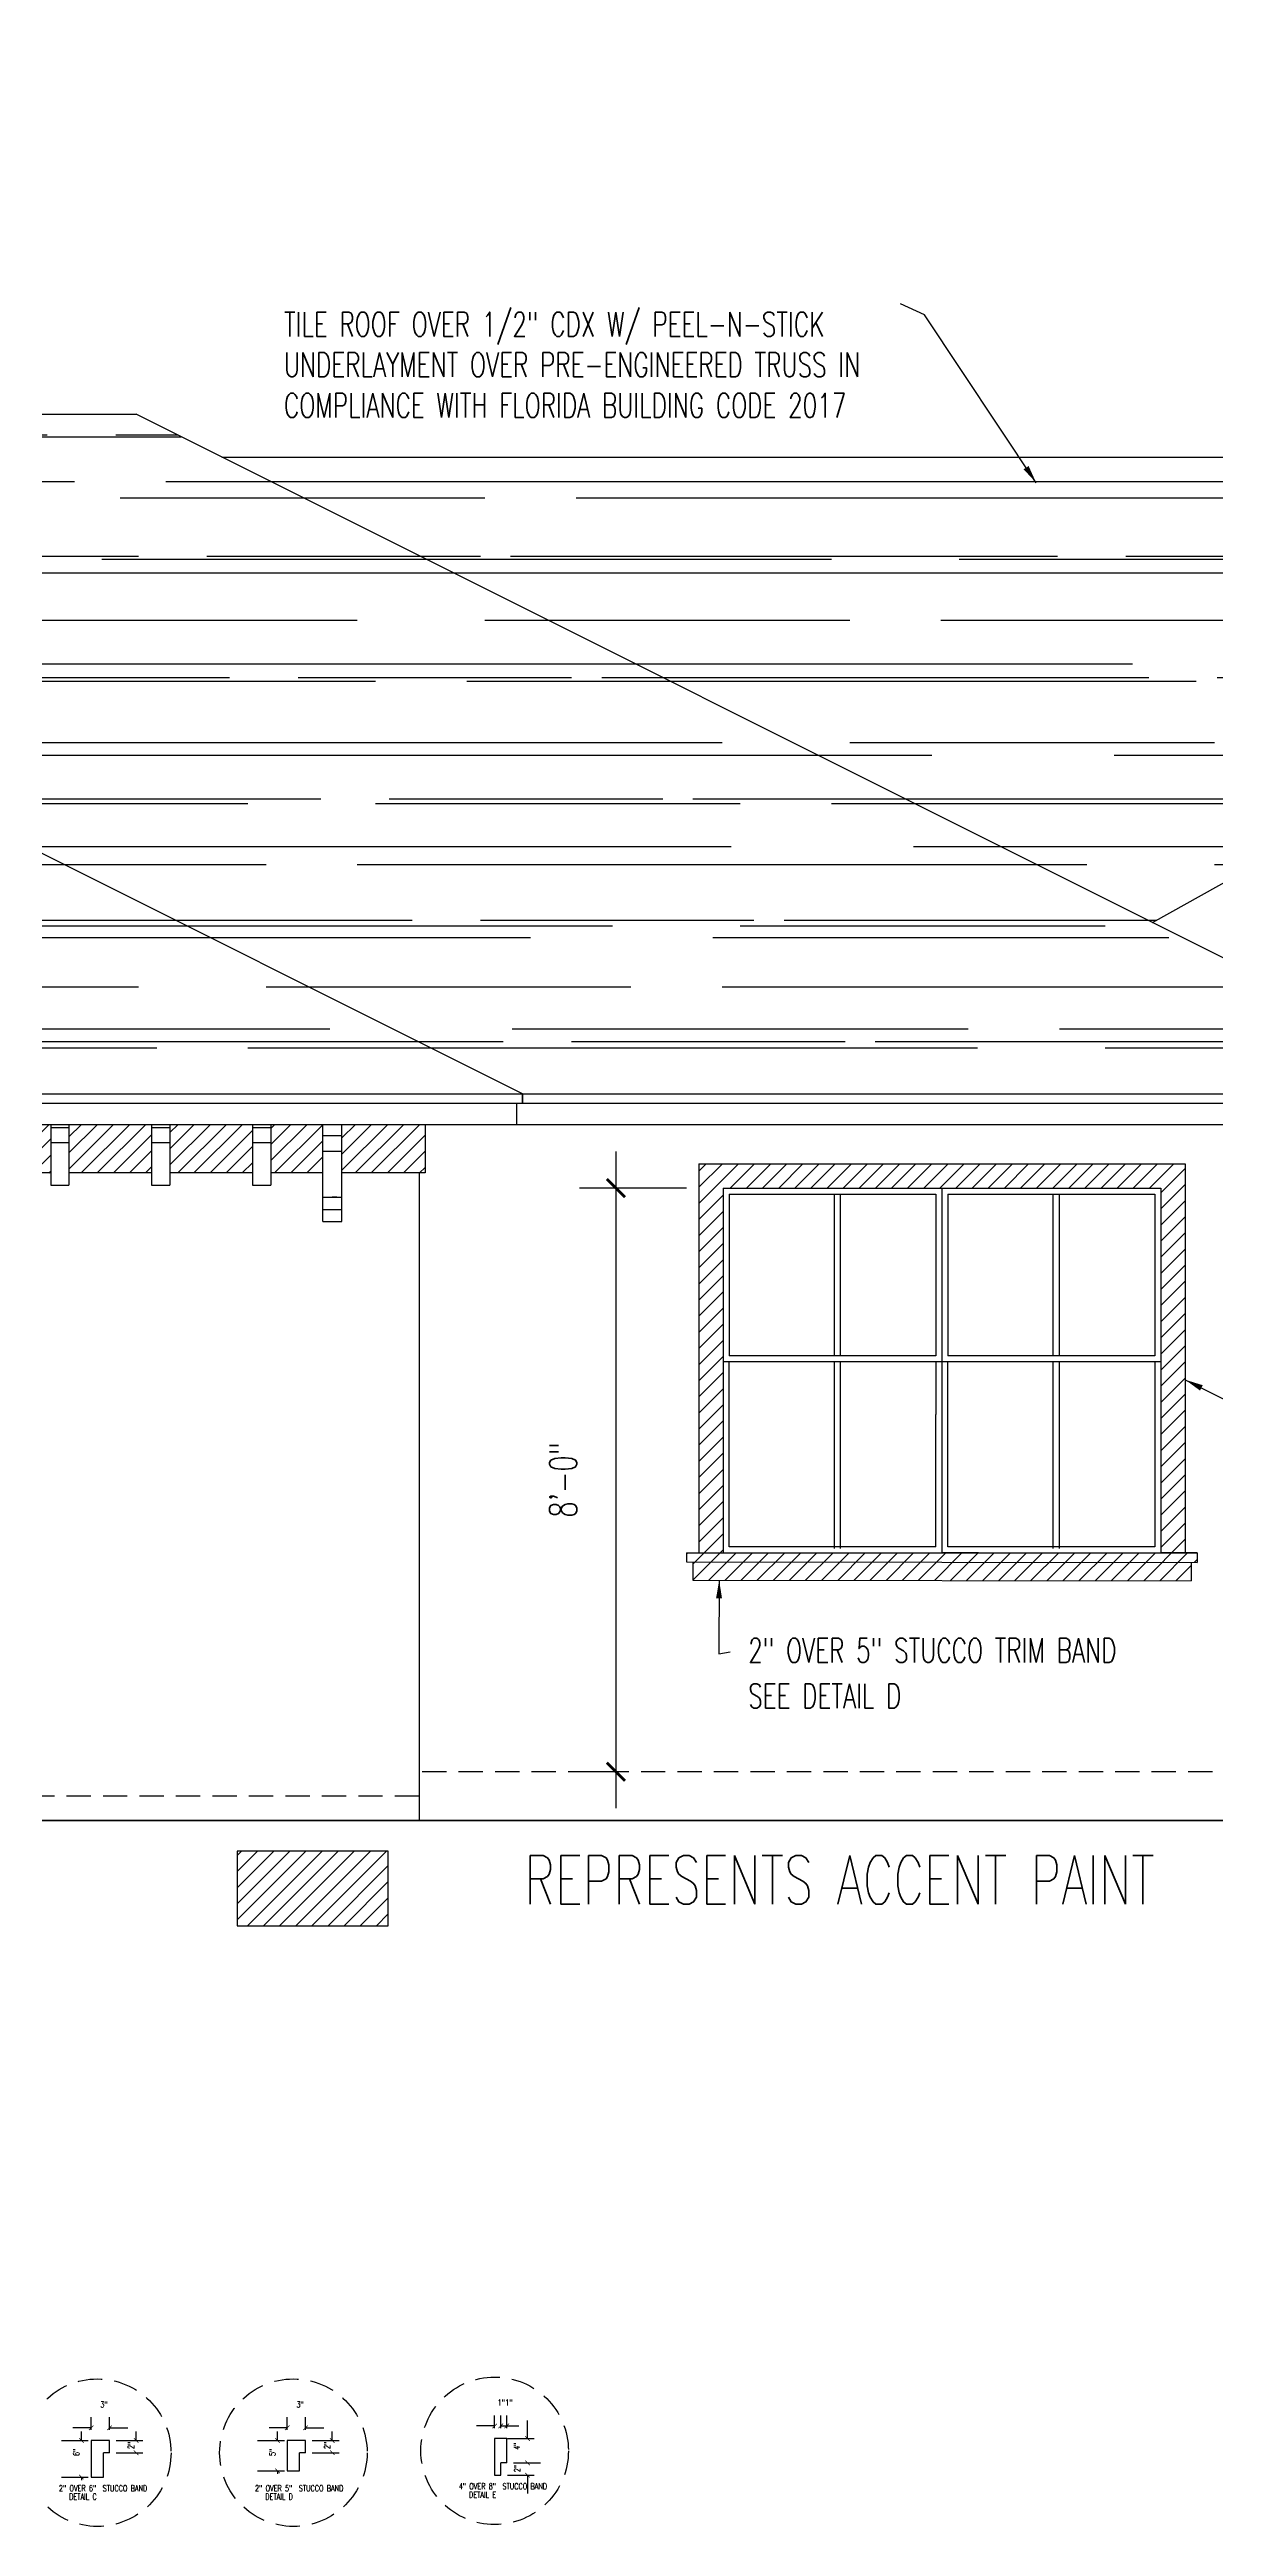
# Model space of a CAD drawing. Header units: inches. Extents: x -25328 to 8149, y -5530 to 4336.
# Drawn here: x -3216.6 to -3024.8, y -2958.2 to -2550.8 of the extents above; entities that cross this region are included whole.
import ezdxf

# ---------------------------------------------------------------- set-up
doc = ezdxf.new("R2010")
doc.units = ezdxf.units.IN
doc.header["$LTSCALE"] = 16
doc.header["$MEASUREMENT"] = 0
doc.linetypes.add('HIDDEN', pattern=[0.375, 0.25, -0.125])
doc.layers.get('0').update_dxf_attribs({"linetype": 'CONTINUOUS'})
doc.layers.get('DEFPOINTS').update_dxf_attribs({"linetype": 'CONTINUOUS'})
for name, color, linetype in [('CONC', 3, 'CONTINUOUS'), ('DIM', 5, 'CONTINUOUS'), ('DIMS', 5, 'CONTINUOUS'), ('HATCH', 8, 'CONTINUOUS'), ('ROOF', 1, 'CONTINUOUS'), ('TEXT', 11, 'CONTINUOUS'), ('WALLS EXT', 6, 'CONTINUOUS'), ('WINDOWS', 1, 'CONTINUOUS')]:
    doc.layers.add(name, color=color, linetype=linetype)
doc.styles.add('PAYTAS RM', font='romans.shx', dxfattribs={"width": 0.7, "height": 4.5})
doc.styles.add('PAYTS NOTES', font='romans.shx', dxfattribs={"width": 0.7, "height": 4.5})
doc.dimstyles.new('DIM- PAYTAS', dxfattribs={"dimscale": 48, "dimtxt": 0.1, "dimasz": 0.0625, "dimexe": 0.125, "dimexo": 0.125, "dimgap": 0.125, "dimtad": 1, "dimdec": 1, "dimzin": 3, "dimdsep": 46, "dimlunit": 4, "dimtxsty": 'PAYTAS RM', "dimblk": 'ARCHTICK', "dimcen": 0.09, "dimdle": 0.125, "dimclrd": 5, "dimclre": 5, "dimclrt": 11, "dimadec": 0, "dimazin": 0, "dimtfac": 1, "dimtdec": 1, "dimtofl": 0, "dimtmove": 2, "dimatfit": 3, "dimfxl": 0, "dimfrac": 2, "dimtolj": 1, "dimtzin": 3, "dimarcsym": 0})
pattern_1 = [(45, (-9190.4826, -4556.8754), (-1.3258252, 1.3258252), [])]

# ---------------------------------------------------------------- blocks, each defined once
blk = doc.blocks.new('_ArchTick')
at = {"color": 0, "linetype": 'ByBlock', "const_width": 0.15}
blk.add_lwpolyline([(-0.5, -0.5), (0.5, 0.5)], dxfattribs=at)
blk = doc.blocks.new('*D1110')
at = {"layer": 'DEFPOINTS', "color": 0, "transparency": 16777216}
for p in [(-3105.78, -2738.04), (-3123.41, -2834.04), (-3118.51, -2834.04)]:
    blk.add_point(p, dxfattribs=at)
at = {"layer": 'WALLS EXT', "color": 5, "lineweight": -2, "transparency": 16777216}
for p, q in [((-3123.41, -2732.04), (-3123.41, -2840.04)), ((-3111.78, -2738.04), (-3129.41, -2738.04)), ((-3124.51, -2834.04), (-3129.41, -2834.04))]:
    blk.add_line(p, q, dxfattribs=at)
at = {"layer": 'WALLS EXT', "color": 5, "lineweight": -2, "transparency": 16777216, "xscale": 3, "yscale": 3, "zscale": 3}
for p, rotation in [((-3123.41, -2738.04), 90), ((-3123.41, -2834.04), 270)]:
    blk.add_blockref('_ArchTick', p, dxfattribs=dict(at, rotation=rotation))
at = {"layer": 'WALLS EXT', "color": 11, "transparency": 16777216, "insert": (-3132.08, -2786.04), "char_height": 4.5, "attachment_point": 5, "rotation": 90, "style": 'PAYTAS RM', "bg_fill": 3, "box_fill_scale": 1.25, "bg_fill_color": 256, "bg_fill_true_color": 13158600, "bg_fill_transparency": 0}
blk.add_mtext('\\A1;8\'-0"', dxfattribs=at)

msp = doc.modelspace()

# ---------------------------------------------------------------- hatches: boundary and pattern name
at = {"layer": 'HATCH'}
h = msp.add_hatch(dxfattribs=at)
h.set_pattern_fill('AR-RROOF', color=8, scale=15, style=0)
h.set_pattern_definition([(0, (-9179.483, -4556.875), (33, 15), [225, -30, 75, -15]), (0, (-9159.533, -4549.375), (-15, 19.95), [45, -4.95, 90, -11.25]), (0, (-9171.983, -4544.125), (78, 10.05), [120, -21, 60, -15])])
h.paths.add_polyline_path([(-3299.78373375, -2642.06474541), (-3460.78373375, -2722.56474541), (-3364.78373375, -2722.56474541), (-3364.78373375, -2720.53688136), (-3365.78373375, -2720.53688136), (-3365.78373375, -2712.53688136), (-3381.78373375, -2712.53688136), (-3381.78373375, -2709.03688136), (-3382.78373375, -2709.03688136), (-3382.78373375, -2707.53688136), (-3299.78373375, -2666.03688136), (-3216.78373375, -2707.53688136), (-3216.78373375, -2709.03688136), (-3217.78373375, -2709.03688136), (-3217.78373375, -2712.53688136), (-3233.78373375, -2712.53688136), (-3233.78373375, -2720.53688136), (-3234.78373375, -2720.53688136), (-3234.78373375, -2722.56474541), (-3138.78373375, -2722.56474541)])
h.paths.add_polyline_path([(-3237.22952254, -2610.7876398), (-3299.78373375, -2642.06474541), (-3138.78373375, -2722.56474541), (-2978.78373375, -2722.56474541), (-3202.33794496, -2610.7876398)])
h.paths.add_polyline_path([(-3188.22212238, -2617.84555109), (-3035.1554508, -2694.37888689), (-3006.78373375, -2678.51391249), (-3006.78373375, -2675.56474541), (-3020.78373375, -2675.56474541), (-3020.78373375, -2672.06474541), (-2768.24206708, -2672.06474541), (-2768.24206708, -2670.56474541), (-3021.78373375, -2670.56474541), (-2812.50662814, -2565.92619261), (-2842.75662814, -2550.80119261), (-2976.84534512, -2617.84555109)])
h.paths.add_polyline_path([(-3021.78373375, -2670.56474541), (-2768.24206708, -2670.56474541), (-2768.24206708, -2645.28688136), (-2770.24206708, -2645.28688136), (-2770.24206708, -2643.28688136), (-2771.03109692, -2643.28688136, 0.1928199289), (-2780.06431132, -2618.78688136), (-2785.24206708, -2618.78688136), (-2785.24206708, -2615.28688136), (-2786.24206708, -2615.28688136), (-2786.24206708, -2613.78688136), (-2694.24206708, -2567.78688136), (-2602.24206708, -2613.78688136), (-2602.24206708, -2615.28688136), (-2603.24206708, -2615.28688136), (-2603.24206708, -2618.78688136), (-2608.41982284, -2618.78688136, 0.1928199289), (-2617.45303725, -2643.28688136), (-2618.24206708, -2643.28688136), (-2618.24206708, -2645.28688136), (-2620.24206708, -2645.28688136), (-2620.24206708, -2670.56474541), (-2453.28373375, -2670.56474541), (-2692.5887034, -2550.91226058), (-2782.4787641, -2550.91226058)])
h = msp.add_hatch(dxfattribs=at)
h.set_pattern_fill('ANSI31', color=256, scale=15, style=0)
h.set_pattern_definition(pattern_1)
h.paths.add_polyline_path([(-3216.38207017, -2727.56474541), (-3224.93998375, -2727.56474541), (-3224.93998375, -2735.56474541), (-3216.38207017, -2735.56474541)])
h.paths.add_polyline_path([(-3199.78373375, -2735.56474541), (-3199.78373375, -2727.56474541), (-3213.38207017, -2727.56474541), (-3213.38207017, -2735.56474541)])
h.paths.add_polyline_path([(-3196.78373375, -2727.56474541), (-3196.78373375, -2735.56474541), (-3183.18539733, -2735.56474541), (-3183.18539733, -2727.56474541)])
h.paths.add_polyline_path([(-3171.62748375, -2735.56474541), (-3171.62748375, -2727.56474541), (-3180.18539733, -2727.56474541), (-3180.18539733, -2735.56474541)])
h.paths.add_polyline_path([(-3154.78373375, -2735.56474541), (-3154.78373375, -2727.56474541), (-3168.50248375, -2727.56474541), (-3168.50248375, -2735.56474541)])
h.paths.add_polyline_path([(-3234.78373375, -2727.56474541), (-3234.78373375, -2735.56474541), (-3228.06498375, -2735.56474541), (-3228.06498375, -2727.56474541)])
h = msp.add_hatch(dxfattribs=at)
h.set_pattern_fill('ANSI31', color=256, scale=15, style=0)
h.set_pattern_definition([(45, (-9179.4826, -4554.3754), (-1.3258252, 1.3258252), [])])
h.paths.add_polyline_path([(-3069.78373375, -2738.03688136), (-3033.78373375, -2738.03688136), (-3033.78373375, -2775.28688136), (-3033.78373375, -2797.03688136), (-3033.78373375, -2798.03688136), (-3029.78373375, -2798.03688136), (-3029.78373375, -2734.03688136), (-3073.78373375, -2734.03688136), (-3109.78373375, -2734.03688136), (-3109.78373375, -2798.03688136), (-3105.78373375, -2798.03688136), (-3105.78373375, -2775.28688136), (-3105.78373375, -2738.03688136)])
h.paths.add_polyline_path([(-3110.78373375, -2799.53793973), (-3110.78373375, -2802.53688136), (-3028.78373375, -2802.62544612), (-3028.78373375, -2799.62472585)])
h.paths.add_polyline_path([(-3027.78373375, -2799.62578421), (-3027.78373375, -2798.03688136), (-3029.78373375, -2798.03688136), (-3033.78373375, -2798.03688136), (-3034.78373375, -2798.03688136), (-3073.78373375, -2798.03688136), (-3109.78373375, -2798.03688136), (-3111.78373375, -2798.03688136), (-3111.78373375, -2799.53688136)])
h.paths.add_polyline_path([(-3131.09139642, -2791.11900022), (-3131.09139642, -2776.11900022), (-3138.69853928, -2776.11900022), (-3138.69853928, -2791.11900022)], flags=9)
h = msp.add_hatch(dxfattribs=at)
h.set_pattern_fill('ANSI31', color=256, scale=15, style=0)
h.set_pattern_definition(pattern_1)
h.paths.add_polyline_path([(-3160.86533534, -2847.07247908), (-3185.7433233, -2847.07247908), (-3185.7433233, -2859.35582058), (-3160.86533534, -2859.35582058)])

# ---------------------------------------------------------------- linework, layer by layer
at = {"layer": 'CONC'}
for p, q in [((-3035.1554508, -2694.37888689), (-3006.78373375, -2678.51391249)), ((-2642.78373375, -2842.03688136), (-3467.25567723, -2842.03688136)), ((-3431.78373375, -2842.03688136), (-2329.28373375, -2842.03688136)), ((-3185.7433233, -2847.07247908), (-3185.7433233, -2859.35582058)), ((-3160.86533534, -2847.07247908), (-3185.7433233, -2847.07247908)), ((-3160.86533534, -2859.35582058), (-3160.86533534, -2847.07247908)), ((-3185.7433233, -2859.35582058), (-3160.86533534, -2859.35582058))]:
    msp.add_line(p, q, dxfattribs=at)
at = {"layer": 'DIMS'}
for p, q in [((-3216.38207017, -2735.56474541), (-3224.93998375, -2735.56474541)), ((-3199.78373375, -2735.56474541), (-3213.38207017, -2735.56474541)), ((-3183.18539733, -2735.56474541), (-3196.78373375, -2735.56474541)), ((-3171.62748375, -2735.56474541), (-3180.18539733, -2735.56474541)), ((-3154.78373375, -2735.56474541), (-3168.50248375, -2735.56474541)), ((-3209.72798348, -2944.02803745), (-3209.72798348, -2950.02803745)), ((-3207.72798348, -2944.02803745), (-3209.72798348, -2944.02803745)), ((-3206.72798348, -2944.02803745), (-3207.72798348, -2944.02803745)), ((-3206.72798348, -2946.02803745), (-3206.72798348, -2944.02803745)), ((-3177.46584109, -2944.02803745), (-3177.46584109, -2949.02803745)), ((-3175.46584109, -2944.02803745), (-3177.46584109, -2944.02803745)), ((-3174.46584109, -2944.02803745), (-3175.46584109, -2944.02803745)), ((-3174.46584109, -2946.02803745), (-3174.46584109, -2944.02803745)), ((-3143.35971284, -2943.71856065), (-3143.35971284, -2949.71856065)), ((-3141.35971284, -2943.71856065), (-3143.35971284, -2943.71856065)), ((-3141.35971284, -2947.71856065), (-3141.35971284, -2943.71856065)), ((-3207.72798348, -2950.02803745), (-3207.72798348, -2946.02803745)), ((-3206.72798348, -2946.02803745), (-3207.72798348, -2946.02803745)), ((-3177.46584109, -2949.02803745), (-3175.46584109, -2949.02803745)), ((-3175.46584109, -2949.02803745), (-3175.46584109, -2946.02803745)), ((-3174.46584109, -2946.02803745), (-3175.46584109, -2946.02803745)), ((-3142.35971284, -2949.71856065), (-3142.35971284, -2947.71856065)), ((-3141.35971284, -2947.71856065), (-3142.35971284, -2947.71856065)), ((-3209.72798348, -2950.02803745), (-3207.72798348, -2950.02803745)), ((-3143.35971284, -2949.71856065), (-3142.35971284, -2949.71856065))]:
    msp.add_line(p, q, dxfattribs=at)
at = {"layer": 'DIMS', "color": 5}
for p, q in [((-3209.72798348, -2942.28943329), (-3209.72798348, -2940.19800116)), ((-3206.72798348, -2942.28943329), (-3206.72798348, -2940.19800116)), ((-3177.46584109, -2942.28943329), (-3177.46584109, -2940.19800116)), ((-3174.46584109, -2942.28943329), (-3174.46584109, -2940.19800116)), ((-3143.35971284, -2941.97995648), (-3143.35971284, -2939.88852436)), ((-3142.35971284, -2941.97995648), (-3142.35971284, -2939.88852436)), ((-3141.35971284, -2941.97995648), (-3141.35971284, -2939.88852436)), ((-3137.95238139, -2943.71856065), (-3137.95238139, -2940.71856065)), ((-3214.62551627, -2944.02803745), (-3210.21818481, -2944.02803745)), ((-3209.72798348, -2941.93660533), (-3212.72798348, -2941.93660533)), ((-3211.3371681, -2944.02803745), (-3211.3371681, -2942.52803745)), ((-3206.72798348, -2941.93660533), (-3203.72798348, -2941.93660533)), ((-3205.62173382, -2944.02803745), (-3201.21440236, -2944.02803745)), ((-3202.33338565, -2944.02803745), (-3202.33338565, -2942.52803745)), ((-3182.36337388, -2944.02803745), (-3177.95604242, -2944.02803745)), ((-3177.46584109, -2941.93660533), (-3180.46584109, -2941.93660533)), ((-3179.07502571, -2944.02803745), (-3179.07502571, -2942.52803745)), ((-3174.46584109, -2941.93660533), (-3171.46584109, -2941.93660533)), ((-3173.35959144, -2944.02803745), (-3168.95225998, -2944.02803745)), ((-3170.07124327, -2944.02803745), (-3170.07124327, -2942.52803745)), ((-3143.35971284, -2941.62712852), (-3146.35971284, -2941.62712852)), ((-3142.35971284, -2941.62712852), (-3139.35971284, -2941.62712852)), ((-3141.24072955, -2943.71856065), (-3136.8333981, -2943.71856065)), ((-3205.62173382, -2946.02803745), (-3201.21440236, -2946.02803745)), ((-3182.36337388, -2949.02803745), (-3177.95604242, -2949.02803745)), ((-3179.07502571, -2949.02803745), (-3179.07502571, -2949.52803745)), ((-3173.35959144, -2946.02803745), (-3168.95225998, -2946.02803745)), ((-3140.24072955, -2947.71856065), (-3135.8333981, -2947.71856065)), ((-3214.62551627, -2950.02803745), (-3210.21818481, -2950.02803745)), ((-3211.3371681, -2950.02803745), (-3211.3371681, -2950.52803745)), ((-3141.24072955, -2949.71856065), (-3136.8333981, -2949.71856065)), ((-3137.95238139, -2949.71856065), (-3137.95238139, -2952.71856065))]:
    msp.add_line(p, q, dxfattribs=at)
at = {"layer": 'DIMS', "color": 8, "linetype": 'HIDDEN'}
for centre in [(-3208.72798348, -2946.02803745), (-3176.46584109, -2946.02803745), (-3143.35971284, -2945.71856065)]:
    msp.add_circle(centre, 12.1315036, dxfattribs=at)
at = {"layer": 'HATCH'}
msp.add_line((-3069.78373375, -2738.03688136), (-3033.78373375, -2738.03688136), dxfattribs=at)
at = {"layer": 'HATCH', "color": 8, "linetype": 'HIDDEN'}
for p, q in [((-2329.28373375, -2834.03688136), (-3155.78373375, -2834.03688136)), ((-3155.78373375, -2838.03688136), (-3467.25567723, -2838.03688136))]:
    msp.add_line(p, q, dxfattribs=at)
at = {"layer": 'ROOF', "color": 6}
for p, q in [((-2978.78373375, -2722.56474541), (-3202.33794496, -2610.7876398)), ((-3138.78373375, -2722.56474541), (-3299.78373375, -2642.06474541)), ((-3154.78373375, -2727.56474541), (-3154.78373375, -2735.56474541)), ((-3109.78373375, -2734.03688136), (-3065.78373375, -2734.03688136)), ((-3109.78373375, -2734.03688136), (-3109.78373375, -2798.03688136)), ((-3073.78373375, -2734.03688136), (-3029.78373375, -2734.03688136)), ((-3029.78373375, -2734.03688136), (-3029.78373375, -2798.03688136)), ((-3105.78373375, -2738.03688136), (-3069.78373375, -2738.03688136)), ((-3105.78373375, -2738.03688136), (-3069.78373375, -2738.03688136)), ((-3105.78373375, -2738.03688136), (-3069.78373375, -2738.03688136)), ((-3105.78373375, -2738.03688136), (-3105.78373375, -2775.28688136)), ((-3105.78373375, -2738.03688136), (-3069.78373375, -2738.03688136)), ((-3105.78373375, -2738.03688136), (-3069.78373375, -2738.03688136)), ((-3105.78373375, -2738.03688136), (-3069.78373375, -2738.03688136)), ((-3069.78373375, -2738.03688136), (-3069.78373375, -2775.28688136)), ((-3069.78373375, -2738.03688136), (-3033.78373375, -2738.03688136)), ((-3069.78373375, -2738.03688136), (-3033.78373375, -2738.03688136)), ((-3069.78373375, -2738.03688136), (-3069.78373375, -2775.28688136)), ((-3069.78373375, -2738.03688136), (-3033.78373375, -2738.03688136)), ((-3069.78373375, -2738.03688136), (-3033.78373375, -2738.03688136)), ((-3069.78373375, -2738.03688136), (-3033.78373375, -2738.03688136)), ((-3033.78373375, -2738.03688136), (-3033.78373375, -2775.28688136)), ((-3105.78373375, -2775.28688136), (-3105.78373375, -2798.03688136)), ((-3069.78373375, -2775.28688136), (-3069.78373375, -2797.03688136)), ((-3069.78373375, -2775.28688136), (-3069.78373375, -2798.03688136)), ((-3033.78373375, -2775.28688136), (-3033.78373375, -2797.03688136)), ((-3111.78373375, -2798.03688136), (-3111.78373375, -2799.53688136)), ((-3111.78373375, -2798.03688136), (-3109.78373375, -2798.03688136)), ((-3109.78373375, -2798.03688136), (-3070.78373375, -2798.03688136)), ((-3073.78373375, -2798.03688136), (-3027.78373375, -2798.03688136)), ((-3070.78373375, -2798.03688136), (-3069.78373375, -2798.03688136)), ((-3069.78373375, -2797.03688136), (-3069.78373375, -2798.03688136)), ((-3063.78373375, -2798.03688136), (-3069.78373375, -2798.03688136)), ((-3034.78373375, -2798.03688136), (-3033.78373375, -2798.03688136)), ((-3033.78373375, -2797.03688136), (-3033.78373375, -2798.03688136)), ((-3027.78373375, -2798.03688136), (-3033.78373375, -2798.03688136)), ((-3027.78373375, -2798.03688136), (-3029.78373375, -2798.03688136)), ((-3027.78373375, -2798.03688136), (-3027.78373375, -2799.62578421)), ((-3111.78373375, -2799.53688136), (-3027.78373375, -2799.62578421)), ((-3110.78373375, -2799.53688136), (-3110.78373375, -2802.53688136)), ((-3110.78373375, -2802.53688136), (-3028.78373375, -2802.62544612)), ((-3028.78373375, -2799.62472585), (-3028.78373375, -2802.62544612))]:
    msp.add_line(p, q, dxfattribs=at)
at = {"layer": 'WALLS EXT'}
for p, q in [((-3237.22952254, -2610.7876398), (-3202.33794496, -2610.7876398)), ((-3188.22212238, -2617.84555109), (-2976.84534512, -2617.84555109)), ((-3234.78373375, -2722.56474541), (-2978.78373375, -2722.56474541)), ((-3234.78373375, -2724.06474541), (-2979.78373375, -2724.06474541)), ((-3139.78373375, -2724.06474541), (-3139.78373375, -2727.56474541)), ((-3139.78373375, -2724.06474541), (-3139.78373375, -2727.56474541)), ((-3138.78373375, -2724.06474541), (-3138.78373375, -2722.56474541)), ((-3138.78373375, -2722.56474541), (-3138.78373375, -2724.06474541)), ((-3234.78373375, -2727.56474541), (-2979.78373375, -2727.56474541)), ((-3171.62748375, -2729.41775102), (-3168.50248375, -2729.41775102)), ((-3171.62748375, -2731.99023652), (-3168.50248375, -2731.99023652)), ((-3155.78373375, -2735.56474541), (-3155.78373375, -2842.03688136)), ((-3171.62748375, -2739.56474541), (-3168.50248375, -2739.56474541)), ((-3171.62748375, -2741.56474541), (-3168.50248375, -2741.56474541)), ((-3170.81498375, -2743.56474541), (-3169.31498375, -2743.56474541))]:
    msp.add_line(p, q, dxfattribs=at)
at = {"layer": 'WINDOWS'}
for p, q in [((-3216.38207017, -2727.56474541), (-3216.38207017, -2737.56474541)), ((-3216.38207017, -2728.06474541), (-3213.38207017, -2728.06474541)), ((-3213.38207017, -2727.56474541), (-3213.38207017, -2737.56474541)), ((-3199.78373375, -2727.56474541), (-3199.78373375, -2737.56474541)), ((-3199.78373375, -2728.06474541), (-3196.78373375, -2728.06474541)), ((-3196.78373375, -2727.56474541), (-3196.78373375, -2737.56474541)), ((-3183.18539733, -2727.56474541), (-3183.18539733, -2737.56474541)), ((-3183.18539733, -2728.06474541), (-3180.18539733, -2728.06474541)), ((-3180.18539733, -2727.56474541), (-3180.18539733, -2737.56474541)), ((-3171.62748375, -2743.56474541), (-3171.62748375, -2727.56474541)), ((-3168.50248375, -2743.56474541), (-3168.50248375, -2727.56474541)), ((-3216.38207017, -2730.56474541), (-3213.38207017, -2730.56474541)), ((-3199.78373375, -2730.56474541), (-3196.78373375, -2730.56474541)), ((-3183.18539733, -2730.56474541), (-3180.18539733, -2730.56474541)), ((-3216.38207017, -2737.56474541), (-3213.38207017, -2737.56474541)), ((-3199.78373375, -2737.56474541), (-3196.78373375, -2737.56474541)), ((-3183.18539733, -2737.56474541), (-3180.18539733, -2737.56474541)), ((-3170.81498375, -2739.56474541), (-3169.31498375, -2739.56474541)), ((-3169.31498375, -2739.56474541), (-3170.0984498, -2739.56474541)), ((-3105.78373375, -2738.03688136), (-3105.78373375, -2780.03688136)), ((-3105.78373375, -2738.03688136), (-3069.78373375, -2738.03688136)), ((-3104.78373375, -2739.03688136), (-3070.78373375, -2739.03688136)), ((-3104.78373375, -2739.03688136), (-3104.78373375, -2765.60945289)), ((-3087.51295846, -2739.03688136), (-3087.51295846, -2765.60945289)), ((-3086.51295846, -2739.03688136), (-3086.51295846, -2765.60945289)), ((-3070.78373375, -2739.03688136), (-3070.78373375, -2765.60945289)), ((-3069.78373375, -2738.03688136), (-3069.78373375, -2780.03688136)), ((-3069.78373375, -2738.03688136), (-3069.78373375, -2780.03688136)), ((-3069.78373375, -2738.03688136), (-3033.78373375, -2738.03688136)), ((-3068.78373375, -2739.03688136), (-3034.78373375, -2739.03688136)), ((-3068.78373375, -2739.03688136), (-3068.78373375, -2765.60945289)), ((-3051.51295846, -2739.03688136), (-3051.51295846, -2765.60945289)), ((-3050.51295846, -2739.03688136), (-3050.51295846, -2765.60945289)), ((-3034.78373375, -2739.03688136), (-3034.78373375, -2765.60945289)), ((-3033.78373375, -2738.03688136), (-3033.78373375, -2780.03688136)), ((-3171.62748375, -2743.56474541), (-3170.81498375, -2743.56474541)), ((-3169.31498375, -2743.56474541), (-3168.50248375, -2743.56474541)), ((-3070.78373375, -2765.60945289), (-3104.78373375, -2765.60945289)), ((-3034.78373375, -2765.60945289), (-3068.78373375, -2765.60945289)), ((-3069.78373375, -2766.60945289), (-3105.78373375, -2766.60945289)), ((-3104.78373375, -2797.03688136), (-3104.78373375, -2766.60945289)), ((-3087.51295846, -2766.60945289), (-3087.51295846, -2797.30988655)), ((-3086.51295846, -2766.60945289), (-3086.51295846, -2797.30988655)), ((-3070.78373375, -2766.60945289), (-3070.78373375, -2775.28688136)), ((-3033.78373375, -2766.60945289), (-3069.78373375, -2766.60945289)), ((-3068.78373375, -2797.03688136), (-3068.78373375, -2766.60945289)), ((-3051.51295846, -2766.60945289), (-3051.51295846, -2797.30988655)), ((-3050.51295846, -2766.60945289), (-3050.51295846, -2797.30988655)), ((-3034.78373375, -2766.60945289), (-3034.78373375, -2797.03688136)), ((-3070.78373375, -2797.03688136), (-3070.78373375, -2775.28688136)), ((-3070.78373375, -2797.03688136), (-3104.78373375, -2797.03688136)), ((-3034.78373375, -2797.03688136), (-3068.78373375, -2797.03688136))]:
    msp.add_line(p, q, dxfattribs=at)

# ---------------------------------------------------------------- block references
at = {"layer": 'DIMS', "color": 5, "xscale": 0.75, "yscale": 0.75, "zscale": 0.75}
for p, rotation in [((-3211.3371681, -2944.02803745), 270), ((-3206.72798348, -2941.93660533), 180), ((-3202.33338565, -2944.02803745), 270), ((-3179.07502571, -2944.02803745), 270), ((-3174.46584109, -2941.93660533), 180), ((-3170.07124327, -2944.02803745), 270), ((-3142.35971284, -2941.62712852), 180), ((-3141.35971284, -2941.62712852), 180), ((-3137.95238139, -2943.71856065), 270), ((-3202.33338565, -2946.02803745), 90), ((-3179.07502571, -2949.02803745), 90), ((-3170.07124327, -2946.02803745), 90), ((-3137.95238139, -2947.71856065), 90), ((-3211.3371681, -2950.02803745), 90), ((-3137.95238139, -2949.71856065), 90)]:
    msp.add_blockref('_ArchTick', p, dxfattribs=dict(at, rotation=rotation))
for p in [(-3209.72798348, -2941.93660533), (-3177.46584109, -2941.93660533), (-3143.35971284, -2941.62712852)]:
    msp.add_blockref('_ArchTick', p, dxfattribs=at)

# ---------------------------------------------------------------- texts
at = {"layer": 'TEXT', "attachment_point": 4, "style": 'PAYTS NOTES'}
for s, insert, char_height, width in [('\\A1;TILE ROOF OVER 1/2" CDX W/ PEEL-N-STICK UNDERLAYMENT OVER PRE-ENGINEERED TRUSS IN COMPLIANCE WITH FLORIDA BUILDING CODE 2017', (-3178.01556623, -2602.64877771), 4, 103.1729513398), ('\\A1;2" OVER 5" STUCCO TRIM BAND', (-3101.65756326, -2814.07712326), 4, 103.1729513398), ('\\A1;SEE DETAIL D', (-3101.65756326, -2821.5709182), 4, 103.1729513398), ('\\A1;REPRESENTS ACCENT PAINT', (-3138.47922399, -2851.83438306), 8, 206.3459026796), ('\\A1;3"', (-3208.22798348, -2938.09476215), 1, 34.6129500146), ('\\A1;3"', (-3175.96584109, -2938.09476215), 1, 34.6129500146), ('\\A1;1"', (-3142.85971284, -2937.78528535), 1, 34.6129500146), ('\\A1;1"', (-3141.60352794, -2937.78528535), 1, 34.6129500146), ('\\A1;2" OVER 6"  STUCCO BAND', (-3215.04087194, -2951.87902505), 1, 34.6129500146), ('\\A1;DETAIL C', (-3213.35235816, -2953.26319934), 1, 34.6129500146), ('\\A1;2" OVER 5"  STUCCO BAND', (-3182.77872956, -2951.87902505), 1, 34.6129500146), ('\\A1;DETAIL D', (-3181.09021577, -2953.26319934), 1, 34.6129500146), ('\\A1;4" OVER 8"  STUCCO BAND', (-3149.26529056, -2951.55326664), 1, 34.6129500146), ('\\A1;DETAIL E', (-3147.57677677, -2952.93744092), 1, 34.6129500146)]:
    msp.add_mtext(s, dxfattribs=dict(at, insert=insert, char_height=char_height, width=width))
at = {"layer": 'TEXT', "char_height": 1, "width": 34.6129500146, "attachment_point": 4, "rotation": 90, "style": 'PAYTS NOTES'}
for s, insert in [('\\A1;2"', (-3203.17441752, -2945.41618461)), ('\\A1;2"', (-3170.91227514, -2945.41618461)), ('\\A1;4"', (-3139.7051947, -2945.57059136)), ('\\A1;6"', (-3212.17819997, -2946.57522685)), ('\\A1;5"', (-3179.91605758, -2946.57522685)), ('\\A1;2"', (-3139.65360005, -2949.22848951))]:
    msp.add_mtext(s, dxfattribs=dict(at, insert=insert))

# ---------------------------------------------------------------- leaders
at = {"layer": 'DIMS'}
msp.add_leader([(-3054.27205797, -2622.0618345), (-3072.63565654, -2594.44142033), (-3076.58475891, -2592.59952211)], dimstyle='DIM- PAYTAS', override={"dimgap": 0.125, "dimtad": 0, "dimfxl": 0.09375}, dxfattribs=at)
at = {"layer": 'WALLS EXT'}
msp.add_leader([(-3029.78373375, -2769.56426075), (-2995.78373375, -2786.60071325), (-2988.56865617, -2787.20059011)], dimstyle='DIM- PAYTAS', override={"dimgap": 0.125, "dimtad": 0, "dimtfill": 1, "dimarcsym": 2}, dxfattribs=at)

# ---------------------------------------------------------------- next in the draw order: dimensions: what is measured, and where the dimension line sits
dim = msp.add_linear_dim(base=(-3123.40515525, -2834.03688136), p1=(-3105.78373375, -2738.03688136), p2=(-3118.508322, -2834.03688136), angle=90, dimstyle='DIM- PAYTAS', override={"dimtfill": 1, "dimarcsym": 2}, dxfattribs=at)
dim.commit()
dim.dimension.update_dxf_attribs({"geometry": '*D1110', "text_midpoint": (-3132.08372668, -2786.03688136)})

# ---------------------------------------------------------------- next in the draw order: leaders
at = {"layer": 'DIM'}
msp.add_leader([(-3106.42679172, -2802.54158711), (-3106.50865183, -2814.61864894), (-3104.63033279, -2814.29216447)], dimstyle='DIM- PAYTAS', override={"dimgap": 0.125, "dimtad": 0, "dimtfill": 1, "dimarcsym": 2}, dxfattribs=at)

doc.saveas('drawing.dxf')
